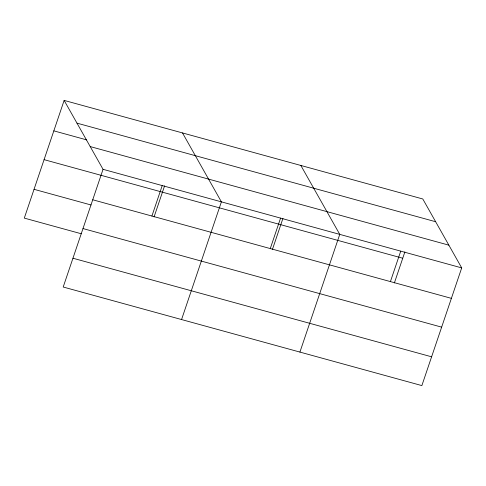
<?xml version="1.0" encoding="UTF-8"?>
<svg xmlns="http://www.w3.org/2000/svg" width="486" height="486" viewBox="0 0 486 486"><rect width="100%" height="100%" fill="white"/><g stroke="black" fill="none" stroke-linecap="round" stroke-linejoin="round"><path stroke-width="0.73" d="M64.14 100.402L103.044 169.316L63.204 287.019L421.86 385.598L461.7 267.895L422.796 198.981L64.14 100.402L24.3 218.105L81.29 233.766M151.911 216.039L162.221 185.579M154.074 216.902L164.584 185.859M181.557 319.551L221.397 201.848L182.499 132.933M270.271 248.571L280.58 218.111M272.433 249.433L282.937 218.39M299.917 352.083L339.757 234.38L300.852 165.465M390.416 281.594L400.731 251.134M394.377 282.949L404.881 251.912M76.976 123.14L435.638 221.725M53.831 130.856L86.708 139.895M90.208 146.572L448.864 245.157M103.044 169.316L461.7 267.895M44.086 159.651L402.742 258.23M92.735 199.776L451.391 298.355M34.044 189.315L91.034 204.977M82.991 228.566L441.646 327.145M72.949 258.23L431.604 356.809"/></g></svg>
